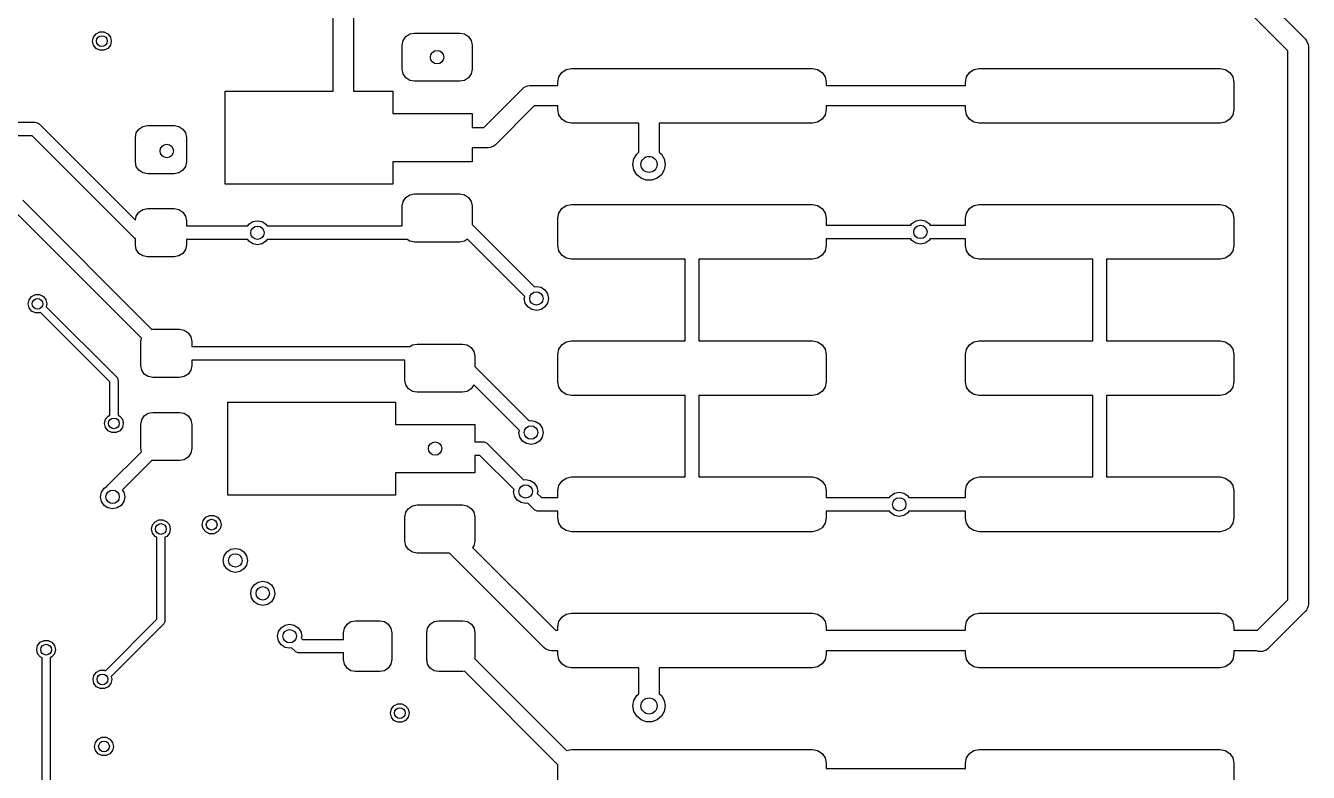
# Model space of a CAD drawing. Extents: x 0.05 to 3.89, y 0.04 to 4.21.
# Drawn here: x 2.936 to 3.878, y 2.258 to 2.807 of the extents above; entities that cross this region are included whole.
import ezdxf

# ---------------------------------------------------------------- set-up
doc = ezdxf.new("R2010")
doc.units = 0
doc.header["$MEASUREMENT"] = 0
doc.layers.add('BLACK', color=7, linetype='CONTINUOUS')

msp = doc.modelspace()

# ---------------------------------------------------------------- linework, layer by layer
at = {"layer": 'BLACK', "linetype": 'CONTINUOUS'}
for p, q in [((3.7179, 2.95412), (3.87538, 2.79664)), ((3.86258, 2.78823), (3.70949, 2.94132)), ((3.16179, 2.75852), (3.16179, 2.85433)), ((3.17679, 2.85433), (3.17679, 2.75852)), ((2.98524, 2.79528), (2.98592, 2.79826)), ((2.98592, 2.79826), (2.98783, 2.80066)), ((2.98783, 2.80066), (2.99059, 2.80199)), ((2.99059, 2.80199), (2.99366, 2.80199)), ((2.99366, 2.80199), (2.99642, 2.80066)), ((2.99642, 2.80066), (2.99833, 2.79826)), ((2.99833, 2.79826), (2.99902, 2.79528)), ((3.21327, 2.79571), (3.21519, 2.79859)), ((3.21519, 2.79859), (3.21807, 2.80051)), ((3.21807, 2.80051), (3.22146, 2.80118)), ((3.22146, 2.80118), (3.25492, 2.80118)), ((3.25492, 2.80118), (3.25831, 2.80051)), ((3.25831, 2.80051), (3.26118, 2.79859)), ((3.26118, 2.79859), (3.26311, 2.79571)), ((3.87538, 2.79664), (3.87631, 2.79551)), ((2.98592, 2.79229), (2.98524, 2.79528)), ((2.98783, 2.78989), (2.98592, 2.79229)), ((2.99059, 2.78856), (2.98783, 2.78989)), ((2.99366, 2.78856), (2.99059, 2.78856)), ((2.99642, 2.78989), (2.99366, 2.78856)), ((2.99833, 2.79229), (2.99642, 2.78989)), ((2.99902, 2.79528), (2.99833, 2.79229)), ((3.2126, 2.79232), (3.21327, 2.79571)), ((3.2126, 2.77461), (3.2126, 2.79232)), ((3.26311, 2.79571), (3.26378, 2.79232)), ((3.26378, 2.79232), (3.26378, 2.77461)), ((3.86258, 2.385), (3.86258, 2.78823)), ((3.87631, 2.79551), (3.87743, 2.7928)), ((3.87743, 2.7928), (3.87758, 2.79134)), ((3.87758, 2.79134), (3.87758, 2.38189)), ((3.21327, 2.77122), (3.2126, 2.77461)), ((3.21519, 2.76834), (3.21327, 2.77122)), ((3.21807, 2.76642), (3.21519, 2.76834)), ((3.26118, 2.76834), (3.25831, 2.76642)), ((3.26311, 2.77122), (3.26118, 2.76834)), ((3.26378, 2.77461), (3.26311, 2.77122)), ((3.32677, 2.76516), (3.32754, 2.769)), ((3.32754, 2.769), (3.32971, 2.77226)), ((3.32971, 2.77226), (3.33297, 2.77443)), ((3.33297, 2.77443), (3.33681, 2.7752)), ((3.33681, 2.7752), (3.51358, 2.7752)), ((3.51358, 2.7752), (3.51742, 2.77443)), ((3.51742, 2.77443), (3.52068, 2.77226)), ((3.52068, 2.77226), (3.52286, 2.769)), ((3.52286, 2.769), (3.52362, 2.76516)), ((3.62598, 2.76516), (3.62675, 2.769)), ((3.62675, 2.769), (3.62892, 2.77226)), ((3.62892, 2.77226), (3.63218, 2.77443)), ((3.63218, 2.77443), (3.63602, 2.7752)), ((3.63602, 2.7752), (3.8128, 2.7752)), ((3.8128, 2.7752), (3.81664, 2.77443)), ((3.81664, 2.77443), (3.81989, 2.77226)), ((3.81989, 2.77226), (3.82207, 2.769)), ((3.82207, 2.769), (3.82283, 2.76516)), ((3.08268, 2.6903), (3.08268, 2.75852)), ((3.08268, 2.75852), (3.16179, 2.75852)), ((3.17679, 2.75852), (3.20571, 2.75852)), ((3.20571, 2.75852), (3.20571, 2.74213)), ((3.22146, 2.76575), (3.21807, 2.76642)), ((3.25492, 2.76575), (3.22146, 2.76575)), ((3.25831, 2.76642), (3.25492, 2.76575)), ((3.27248, 2.73191), (3.301, 2.76042)), ((3.301, 2.76042), (3.30213, 2.76135)), ((3.30213, 2.76135), (3.30484, 2.76247)), ((3.30484, 2.76247), (3.3063, 2.76262)), ((3.3063, 2.76262), (3.32677, 2.76262)), ((3.32677, 2.76262), (3.32677, 2.76516)), ((3.52362, 2.76516), (3.52362, 2.76262)), ((3.52362, 2.76262), (3.62598, 2.76262)), ((3.62598, 2.76262), (3.62598, 2.76516)), ((3.82283, 2.76516), (3.82283, 2.74508)), ((3.20571, 2.74213), (3.26378, 2.74213)), ((3.26378, 2.74213), (3.26378, 2.73191)), ((3.30941, 2.74762), (3.28089, 2.71911)), ((3.32677, 2.74762), (3.30941, 2.74762)), ((3.32677, 2.74508), (3.32677, 2.74762)), ((3.32754, 2.74124), (3.32677, 2.74508)), ((3.32971, 2.73798), (3.32754, 2.74124)), ((3.52286, 2.74124), (3.52068, 2.73798)), ((3.52362, 2.74508), (3.52286, 2.74124)), ((3.62598, 2.74762), (3.52362, 2.74762)), ((3.52362, 2.74762), (3.52362, 2.74508)), ((3.62598, 2.74508), (3.62598, 2.74762)), ((3.62675, 2.74124), (3.62598, 2.74508)), ((3.62892, 2.73798), (3.62675, 2.74124)), ((3.82207, 2.74124), (3.81989, 2.73798)), ((3.82283, 2.74508), (3.82207, 2.74124)), ((2.8575, 2.73571), (2.94291, 2.73571)), ((2.94291, 2.73571), (2.94389, 2.73561)), ((2.94389, 2.73561), (2.94389, 2.73561)), ((2.94389, 2.73561), (2.94464, 2.7353)), ((2.94464, 2.7353), (2.94569, 2.73487)), ((2.94569, 2.73487), (2.94569, 2.73487)), ((2.94569, 2.73487), (2.94645, 2.73424)), ((2.94645, 2.73424), (3.01683, 2.66387)), ((3.01741, 2.7278), (3.01933, 2.73067)), ((3.01933, 2.73067), (3.0222, 2.73259)), ((3.0222, 2.73259), (3.02559, 2.73327)), ((3.02559, 2.73327), (3.04528, 2.73327)), ((3.04528, 2.73327), (3.04867, 2.73259)), ((3.04867, 2.73259), (3.05154, 2.73067)), ((3.05154, 2.73067), (3.05346, 2.7278)), ((3.26378, 2.73191), (3.27248, 2.73191)), ((3.33297, 2.7358), (3.32971, 2.73798)), ((3.33681, 2.73504), (3.33297, 2.7358)), ((3.3862, 2.73504), (3.33681, 2.73504)), ((3.3862, 2.71362), (3.3862, 2.73504)), ((3.51358, 2.73504), (3.4012, 2.73504)), ((3.4012, 2.73504), (3.4012, 2.71362)), ((3.51742, 2.7358), (3.51358, 2.73504)), ((3.52068, 2.73798), (3.51742, 2.7358)), ((3.63218, 2.7358), (3.62892, 2.73798)), ((3.63602, 2.73504), (3.63218, 2.7358)), ((3.8128, 2.73504), (3.63602, 2.73504)), ((3.81664, 2.7358), (3.8128, 2.73504)), ((3.81989, 2.73798), (3.81664, 2.7358)), ((2.94084, 2.72571), (2.8575, 2.72571)), ((3.01556, 2.65099), (2.94084, 2.72571)), ((3.01673, 2.72441), (3.01741, 2.7278)), ((3.01673, 2.70669), (3.01673, 2.72441)), ((3.05346, 2.7278), (3.05413, 2.72441)), ((3.05413, 2.72441), (3.05413, 2.70669)), ((3.27559, 2.71691), (3.26378, 2.71691)), ((3.26378, 2.71691), (3.26378, 2.70669)), ((3.27705, 2.71705), (3.27559, 2.71691)), ((3.27976, 2.71817), (3.27705, 2.71705)), ((3.28089, 2.71911), (3.27976, 2.71817)), ((3.3826, 2.70876), (3.38465, 2.71232)), ((3.38465, 2.71232), (3.3862, 2.71362)), ((3.4012, 2.71362), (3.40275, 2.71232)), ((3.40275, 2.71232), (3.4048, 2.70876)), ((3.01741, 2.7033), (3.01673, 2.70669)), ((3.01933, 2.70043), (3.01741, 2.7033)), ((3.05346, 2.7033), (3.05154, 2.70043)), ((3.05413, 2.70669), (3.05346, 2.7033)), ((3.26378, 2.70669), (3.20571, 2.70669)), ((3.20571, 2.70669), (3.20571, 2.6903)), ((3.38189, 2.70472), (3.3826, 2.70876)), ((3.3826, 2.70068), (3.38189, 2.70472)), ((3.4048, 2.70876), (3.40551, 2.70472)), ((3.40551, 2.70472), (3.4048, 2.70068)), ((3.0222, 2.69851), (3.01933, 2.70043)), ((3.02559, 2.69783), (3.0222, 2.69851)), ((3.04528, 2.69783), (3.02559, 2.69783)), ((3.04867, 2.69851), (3.04528, 2.69783)), ((3.05154, 2.70043), (3.04867, 2.69851)), ((3.38465, 2.69713), (3.3826, 2.70068)), ((3.3878, 2.6945), (3.38465, 2.69713)), ((3.39165, 2.69309), (3.3878, 2.6945)), ((3.39575, 2.69309), (3.39165, 2.69309)), ((3.39961, 2.6945), (3.39575, 2.69309)), ((3.40275, 2.69713), (3.39961, 2.6945)), ((3.4048, 2.70068), (3.40275, 2.69713)), ((3.20571, 2.6903), (3.08268, 2.6903)), ((3.21807, 2.6824), (3.22146, 2.68307)), ((3.22146, 2.68307), (3.25492, 2.68307)), ((3.25492, 2.68307), (3.25831, 2.6824)), ((2.93405, 2.67834), (3.02886, 2.58353)), ((3.2126, 2.67421), (3.21327, 2.6776)), ((3.2126, 2.65953), (3.2126, 2.67421)), ((3.21327, 2.6776), (3.21519, 2.68048)), ((3.21519, 2.68048), (3.21807, 2.6824)), ((3.25831, 2.6824), (3.26118, 2.68048)), ((3.26118, 2.68048), (3.26311, 2.6776)), ((3.26311, 2.6776), (3.26378, 2.67421)), ((3.26378, 2.67421), (3.26378, 2.66061)), ((3.32971, 2.67226), (3.33297, 2.67443)), ((3.33297, 2.67443), (3.33681, 2.6752)), ((3.33681, 2.6752), (3.51358, 2.6752)), ((3.51358, 2.6752), (3.51742, 2.67443)), ((3.51742, 2.67443), (3.52068, 2.67226)), ((3.62892, 2.67226), (3.63218, 2.67443)), ((3.63218, 2.67443), (3.63602, 2.6752)), ((3.63602, 2.6752), (3.8128, 2.6752)), ((3.8128, 2.6752), (3.81664, 2.67443)), ((3.81664, 2.67443), (3.81989, 2.67226)), ((3.02113, 2.57711), (2.92844, 2.6698)), ((3.01683, 2.66387), (3.01741, 2.66678)), ((3.01741, 2.66678), (3.01933, 2.66965)), ((3.01933, 2.66965), (3.0222, 2.67157)), ((3.0222, 2.67157), (3.02559, 2.67224)), ((3.02559, 2.67224), (3.04528, 2.67224)), ((3.04528, 2.67224), (3.04867, 2.67157)), ((3.04867, 2.67157), (3.05154, 2.66965)), ((3.05154, 2.66965), (3.05346, 2.66678)), ((3.05346, 2.66678), (3.05413, 2.66339)), ((3.32677, 2.66516), (3.32754, 2.669)), ((3.32677, 2.64508), (3.32677, 2.66516)), ((3.32754, 2.669), (3.32971, 2.67226)), ((3.52068, 2.67226), (3.52286, 2.669)), ((3.52286, 2.669), (3.52362, 2.66516)), ((3.52362, 2.66516), (3.52362, 2.66012)), ((3.62598, 2.66516), (3.62675, 2.669)), ((3.62598, 2.66012), (3.62598, 2.66516)), ((3.62675, 2.669), (3.62892, 2.67226)), ((3.81989, 2.67226), (3.82207, 2.669)), ((3.82207, 2.669), (3.82283, 2.66516)), ((3.82283, 2.66516), (3.82283, 2.64508)), ((3.05413, 2.66339), (3.05413, 2.65953)), ((3.05413, 2.65953), (3.09919, 2.65953)), ((3.09919, 2.65953), (3.10004, 2.66079)), ((3.10004, 2.66079), (3.10291, 2.66271)), ((3.10291, 2.66271), (3.1063, 2.66339)), ((3.1063, 2.66339), (3.10969, 2.66271)), ((3.10969, 2.66271), (3.11256, 2.66079)), ((3.11256, 2.66079), (3.11341, 2.65953)), ((3.11341, 2.65953), (3.2126, 2.65953)), ((3.26378, 2.66061), (3.30953, 2.61486)), ((3.52362, 2.66012), (3.58581, 2.66012)), ((3.58581, 2.66012), (3.58665, 2.66138)), ((3.58665, 2.66138), (3.58952, 2.6633)), ((3.58952, 2.6633), (3.59291, 2.66398)), ((3.59291, 2.66398), (3.5963, 2.6633)), ((3.5963, 2.6633), (3.59918, 2.66138)), ((3.59918, 2.66138), (3.60002, 2.66012)), ((3.60002, 2.66012), (3.62598, 2.66012)), ((3.01632, 2.65037), (3.01556, 2.65099)), ((3.01673, 2.6502), (3.01632, 2.65037)), ((3.01632, 2.65037), (3.01632, 2.65037)), ((3.01673, 2.64567), (3.01673, 2.6502)), ((3.01741, 2.64228), (3.01673, 2.64567)), ((3.05413, 2.64567), (3.05346, 2.64228)), ((3.09919, 2.64953), (3.05413, 2.64953)), ((3.05413, 2.64953), (3.05413, 2.64567)), ((3.10004, 2.64826), (3.09919, 2.64953)), ((3.10291, 2.64634), (3.10004, 2.64826)), ((3.1063, 2.64567), (3.10291, 2.64634)), ((3.10969, 2.64634), (3.1063, 2.64567)), ((3.11256, 2.64826), (3.10969, 2.64634)), ((3.11341, 2.64953), (3.11256, 2.64826)), ((3.21625, 2.64953), (3.11341, 2.64953)), ((3.21807, 2.64831), (3.21625, 2.64953)), ((3.22146, 2.64764), (3.21807, 2.64831)), ((3.25492, 2.64764), (3.22146, 2.64764)), ((3.25831, 2.64831), (3.25492, 2.64764)), ((3.26049, 2.64977), (3.25831, 2.64831)), ((3.30246, 2.60779), (3.26049, 2.64977)), ((3.52362, 2.65012), (3.52362, 2.64508)), ((3.58581, 2.65012), (3.52362, 2.65012)), ((3.58665, 2.64885), (3.58581, 2.65012)), ((3.58952, 2.64693), (3.58665, 2.64885)), ((3.59291, 2.64626), (3.58952, 2.64693)), ((3.5963, 2.64693), (3.59291, 2.64626)), ((3.59918, 2.64885), (3.5963, 2.64693)), ((3.60002, 2.65012), (3.59918, 2.64885)), ((3.62598, 2.65012), (3.60002, 2.65012)), ((3.62598, 2.64508), (3.62598, 2.65012)), ((3.01933, 2.63941), (3.01741, 2.64228)), ((3.0222, 2.63749), (3.01933, 2.63941)), ((3.02559, 2.63681), (3.0222, 2.63749)), ((3.04528, 2.63681), (3.02559, 2.63681)), ((3.04867, 2.63749), (3.04528, 2.63681)), ((3.05154, 2.63941), (3.04867, 2.63749)), ((3.05346, 2.64228), (3.05154, 2.63941)), ((3.32754, 2.64124), (3.32677, 2.64508)), ((3.32971, 2.63798), (3.32754, 2.64124)), ((3.33297, 2.6358), (3.32971, 2.63798)), ((3.52068, 2.63798), (3.51742, 2.6358)), ((3.52286, 2.64124), (3.52068, 2.63798)), ((3.52362, 2.64508), (3.52286, 2.64124)), ((3.62675, 2.64124), (3.62598, 2.64508)), ((3.62892, 2.63798), (3.62675, 2.64124)), ((3.63218, 2.6358), (3.62892, 2.63798)), ((3.81989, 2.63798), (3.81664, 2.6358)), ((3.82207, 2.64124), (3.81989, 2.63798)), ((3.82283, 2.64508), (3.82207, 2.64124)), ((3.33681, 2.63504), (3.33297, 2.6358)), ((3.4202, 2.63504), (3.33681, 2.63504)), ((3.4202, 2.5752), (3.4202, 2.63504)), ((3.51358, 2.63504), (3.4302, 2.63504)), ((3.4302, 2.63504), (3.4302, 2.5752)), ((3.51742, 2.6358), (3.51358, 2.63504)), ((3.63602, 2.63504), (3.63218, 2.6358)), ((3.71941, 2.63504), (3.63602, 2.63504)), ((3.71941, 2.5752), (3.71941, 2.63504)), ((3.8128, 2.63504), (3.72941, 2.63504)), ((3.72941, 2.63504), (3.72941, 2.5752)), ((3.81664, 2.6358), (3.8128, 2.63504)), ((2.93867, 2.60535), (2.94059, 2.60775)), ((2.94059, 2.60775), (2.94335, 2.60908)), ((2.94335, 2.60908), (2.94642, 2.60908)), ((2.94642, 2.60908), (2.94918, 2.60775)), ((2.94918, 2.60775), (2.95109, 2.60535)), ((3.30217, 2.6063), (3.30246, 2.60779)), ((3.30953, 2.61486), (3.31102, 2.61516)), ((3.31102, 2.61516), (3.31441, 2.61448)), ((3.31441, 2.61448), (3.31729, 2.61256)), ((3.31729, 2.61256), (3.31921, 2.60969)), ((3.31921, 2.60969), (3.31988, 2.6063)), ((2.93799, 2.60236), (2.93867, 2.60535)), ((2.93867, 2.59937), (2.93799, 2.60236)), ((2.94059, 2.59698), (2.93867, 2.59937)), ((2.95109, 2.60535), (2.95177, 2.60236)), ((2.95177, 2.60236), (2.95128, 2.60021)), ((2.95128, 2.60021), (3.00311, 2.54838)), ((3.30284, 2.60291), (3.30217, 2.6063)), ((3.30476, 2.60004), (3.30284, 2.60291)), ((3.30763, 2.59812), (3.30476, 2.60004)), ((3.31729, 2.60004), (3.31441, 2.59812)), ((3.31921, 2.60291), (3.31729, 2.60004)), ((3.31988, 2.6063), (3.31921, 2.60291)), ((2.94335, 2.59565), (2.94059, 2.59698)), ((2.94642, 2.59565), (2.94335, 2.59565)), ((2.94705, 2.59595), (2.94642, 2.59565)), ((2.99798, 2.54502), (2.94705, 2.59595)), ((3.31102, 2.59744), (3.30763, 2.59812)), ((3.31441, 2.59812), (3.31102, 2.59744)), ((3.02886, 2.58353), (3.02953, 2.58366)), ((3.02953, 2.58366), (3.04921, 2.58366)), ((3.04921, 2.58366), (3.0526, 2.58299)), ((3.0526, 2.58299), (3.05548, 2.58107)), ((3.05548, 2.58107), (3.0574, 2.57819)), ((3.02067, 2.5748), (3.02113, 2.57711)), ((3.02067, 2.55709), (3.02067, 2.5748)), ((3.0574, 2.57819), (3.05807, 2.5748)), ((3.05807, 2.5748), (3.05807, 2.57094)), ((3.05807, 2.57094), (3.21822, 2.57094)), ((3.21822, 2.57094), (3.22004, 2.57216)), ((3.22004, 2.57216), (3.22343, 2.57283)), ((3.22343, 2.57283), (3.25689, 2.57283)), ((3.25689, 2.57283), (3.26028, 2.57216)), ((3.26028, 2.57216), (3.26315, 2.57024)), ((3.26315, 2.57024), (3.26507, 2.56737)), ((3.32754, 2.569), (3.32971, 2.57226)), ((3.32971, 2.57226), (3.33297, 2.57443)), ((3.33297, 2.57443), (3.33681, 2.5752)), ((3.33681, 2.5752), (3.4202, 2.5752)), ((3.4302, 2.5752), (3.51358, 2.5752)), ((3.51358, 2.5752), (3.51742, 2.57443)), ((3.51742, 2.57443), (3.52068, 2.57226)), ((3.52068, 2.57226), (3.52286, 2.569)), ((3.62675, 2.569), (3.62892, 2.57226)), ((3.62892, 2.57226), (3.63218, 2.57443)), ((3.63218, 2.57443), (3.63602, 2.5752)), ((3.63602, 2.5752), (3.71941, 2.5752)), ((3.72941, 2.5752), (3.8128, 2.5752)), ((3.8128, 2.5752), (3.81664, 2.57443)), ((3.81664, 2.57443), (3.81989, 2.57226)), ((3.81989, 2.57226), (3.82207, 2.569)), ((3.21457, 2.56094), (3.05807, 2.56094)), ((3.05807, 2.56094), (3.05807, 2.55709)), ((3.21457, 2.54626), (3.21457, 2.56094)), ((3.26507, 2.56737), (3.26575, 2.56398)), ((3.26575, 2.56398), (3.26575, 2.55628)), ((3.32677, 2.56516), (3.32754, 2.569)), ((3.32677, 2.54508), (3.32677, 2.56516)), ((3.52286, 2.569), (3.52362, 2.56516)), ((3.52362, 2.56516), (3.52362, 2.54508)), ((3.62598, 2.56516), (3.62675, 2.569)), ((3.62598, 2.54508), (3.62598, 2.56516)), ((3.82207, 2.569), (3.82283, 2.56516)), ((3.82283, 2.56516), (3.82283, 2.54508)), ((3.02134, 2.5537), (3.02067, 2.55709)), ((3.02326, 2.55082), (3.02134, 2.5537)), ((3.0574, 2.5537), (3.05548, 2.55082)), ((3.05807, 2.55709), (3.0574, 2.5537)), ((3.26575, 2.55628), (3.3056, 2.51644)), ((2.99798, 2.52058), (2.99798, 2.54502)), ((3.00311, 2.54838), (3.00348, 2.54793)), ((3.00348, 2.54793), (3.00348, 2.54793)), ((3.00348, 2.54793), (3.00393, 2.54685)), ((3.00393, 2.54685), (3.00398, 2.54626)), ((3.00398, 2.54626), (3.00398, 2.52058)), ((3.02614, 2.5489), (3.02326, 2.55082)), ((3.02953, 2.54823), (3.02614, 2.5489)), ((3.04921, 2.54823), (3.02953, 2.54823)), ((3.0526, 2.5489), (3.04921, 2.54823)), ((3.05548, 2.55082), (3.0526, 2.5489)), ((3.21524, 2.54287), (3.21457, 2.54626)), ((3.21716, 2.54), (3.21524, 2.54287)), ((3.26505, 2.54284), (3.26315, 2.54)), ((3.29852, 2.50936), (3.26505, 2.54284)), ((3.32754, 2.54124), (3.32677, 2.54508)), ((3.52362, 2.54508), (3.52286, 2.54124)), ((3.62675, 2.54124), (3.62598, 2.54508)), ((3.82283, 2.54508), (3.82207, 2.54124)), ((3.22004, 2.53808), (3.21716, 2.54)), ((3.22343, 2.5374), (3.22004, 2.53808)), ((3.25689, 2.5374), (3.22343, 2.5374)), ((3.26028, 2.53808), (3.25689, 2.5374)), ((3.26315, 2.54), (3.26028, 2.53808)), ((3.32971, 2.53798), (3.32754, 2.54124)), ((3.33297, 2.5358), (3.32971, 2.53798)), ((3.33681, 2.53504), (3.33297, 2.5358)), ((3.4202, 2.53504), (3.33681, 2.53504)), ((3.4202, 2.4752), (3.4202, 2.53504)), ((3.51358, 2.53504), (3.4302, 2.53504)), ((3.4302, 2.53504), (3.4302, 2.4752)), ((3.51742, 2.5358), (3.51358, 2.53504)), ((3.52068, 2.53798), (3.51742, 2.5358)), ((3.52286, 2.54124), (3.52068, 2.53798)), ((3.62892, 2.53798), (3.62675, 2.54124)), ((3.63218, 2.5358), (3.62892, 2.53798)), ((3.63602, 2.53504), (3.63218, 2.5358)), ((3.71941, 2.53504), (3.63602, 2.53504)), ((3.71941, 2.4752), (3.71941, 2.53504)), ((3.8128, 2.53504), (3.72941, 2.53504)), ((3.72941, 2.53504), (3.72941, 2.4752)), ((3.81664, 2.5358), (3.8128, 2.53504)), ((3.81989, 2.53798), (3.81664, 2.5358)), ((3.82207, 2.54124), (3.81989, 2.53798)), ((3.08465, 2.46195), (3.08465, 2.53018)), ((3.08465, 2.53018), (3.20768, 2.53018)), ((3.20768, 2.53018), (3.20768, 2.51378)), ((2.99409, 2.51457), (2.99478, 2.51756)), ((2.99478, 2.51158), (2.99409, 2.51457)), ((2.99478, 2.51756), (2.99669, 2.51996)), ((2.99669, 2.51996), (2.99798, 2.52058)), ((3.00398, 2.52058), (3.00528, 2.51996)), ((3.00528, 2.51996), (3.00719, 2.51756)), ((3.00719, 2.51756), (3.00787, 2.51457)), ((3.00787, 2.51457), (3.00719, 2.51158)), ((3.02067, 2.51378), (3.02134, 2.51717)), ((3.02067, 2.49606), (3.02067, 2.51378)), ((3.02134, 2.51717), (3.02326, 2.52004)), ((3.02326, 2.52004), (3.02614, 2.52196)), ((3.02614, 2.52196), (3.02953, 2.52264)), ((3.02953, 2.52264), (3.04921, 2.52264)), ((3.04921, 2.52264), (3.0526, 2.52196)), ((3.0526, 2.52196), (3.05548, 2.52004)), ((3.05548, 2.52004), (3.0574, 2.51717)), ((3.0574, 2.51717), (3.05807, 2.51378)), ((3.05807, 2.51378), (3.05807, 2.49606)), ((3.20768, 2.51378), (3.26575, 2.51378)), ((3.26575, 2.51378), (3.26575, 2.50106)), ((3.3056, 2.51644), (3.30709, 2.51673)), ((3.30709, 2.51673), (3.31048, 2.51606)), ((3.31048, 2.51606), (3.31335, 2.51414)), ((3.31335, 2.51414), (3.31527, 2.51126)), ((2.99669, 2.50918), (2.99478, 2.51158)), ((2.99945, 2.50785), (2.99669, 2.50918)), ((3.00252, 2.50785), (2.99945, 2.50785)), ((3.00528, 2.50918), (3.00252, 2.50785)), ((3.00719, 2.51158), (3.00528, 2.50918)), ((3.29823, 2.50787), (3.29852, 2.50936)), ((3.2989, 2.50448), (3.29823, 2.50787)), ((3.30082, 2.50161), (3.2989, 2.50448)), ((3.31527, 2.50448), (3.31335, 2.50161)), ((3.31527, 2.51126), (3.31594, 2.50787)), ((3.31594, 2.50787), (3.31527, 2.50448)), ((3.02113, 2.49375), (3.02067, 2.49606)), ((3.05807, 2.49606), (3.0574, 2.49267)), ((3.26575, 2.50106), (3.27165, 2.50106)), ((3.27165, 2.50106), (3.27263, 2.50097)), ((3.27263, 2.50097), (3.27263, 2.50097)), ((3.27263, 2.50097), (3.27325, 2.50071)), ((3.27325, 2.50071), (3.27443, 2.50022)), ((3.27443, 2.50022), (3.27443, 2.50022)), ((3.27443, 2.50022), (3.27519, 2.4996)), ((3.27519, 2.4996), (3.30166, 2.47313)), ((3.3037, 2.49969), (3.30082, 2.50161)), ((3.30709, 2.49902), (3.3037, 2.49969)), ((3.31048, 2.49969), (3.30709, 2.49902)), ((3.31335, 2.50161), (3.31048, 2.49969)), ((2.99646, 2.46909), (3.02113, 2.49375)), ((3.02886, 2.48734), (3.00712, 2.4656)), ((3.02953, 2.4872), (3.02886, 2.48734)), ((3.04921, 2.4872), (3.02953, 2.4872)), ((3.0526, 2.48788), (3.04921, 2.4872)), ((3.05548, 2.4898), (3.0526, 2.48788)), ((3.0574, 2.49267), (3.05548, 2.4898)), ((3.26958, 2.49106), (3.26575, 2.49106)), ((3.26575, 2.49106), (3.26575, 2.47835)), ((3.29459, 2.46606), (3.26958, 2.49106)), ((3.26575, 2.47835), (3.20768, 2.47835)), ((3.20768, 2.47835), (3.20768, 2.46195)), ((2.99182, 2.46402), (2.99374, 2.46689)), ((2.99374, 2.46689), (2.99583, 2.46829)), ((2.99583, 2.46829), (2.99584, 2.46833)), ((2.99584, 2.46833), (2.99646, 2.46909)), ((2.99584, 2.46833), (2.99584, 2.46833)), ((3.30166, 2.47313), (3.30315, 2.47343)), ((3.30315, 2.47343), (3.30654, 2.47275)), ((3.30654, 2.47275), (3.30941, 2.47083)), ((3.30941, 2.47083), (3.31133, 2.46796)), ((3.31133, 2.46796), (3.31201, 2.46457)), ((3.32677, 2.46516), (3.32754, 2.469)), ((3.32754, 2.469), (3.32971, 2.47226)), ((3.32971, 2.47226), (3.33297, 2.47443)), ((3.33297, 2.47443), (3.33681, 2.4752)), ((3.33681, 2.4752), (3.4202, 2.4752)), ((3.4302, 2.4752), (3.51358, 2.4752)), ((3.51358, 2.4752), (3.51742, 2.47443)), ((3.51742, 2.47443), (3.52068, 2.47226)), ((3.52068, 2.47226), (3.52286, 2.469)), ((3.52286, 2.469), (3.52362, 2.46516)), ((3.62598, 2.46516), (3.62675, 2.469)), ((3.62675, 2.469), (3.62892, 2.47226)), ((3.62892, 2.47226), (3.63218, 2.47443)), ((3.63218, 2.47443), (3.63602, 2.4752)), ((3.63602, 2.4752), (3.71941, 2.4752)), ((3.72941, 2.4752), (3.8128, 2.4752)), ((3.8128, 2.4752), (3.81664, 2.47443)), ((3.81664, 2.47443), (3.81989, 2.47226)), ((3.81989, 2.47226), (3.82207, 2.469)), ((3.82207, 2.469), (3.82283, 2.46516)), ((2.99114, 2.46063), (2.99182, 2.46402)), ((2.99182, 2.45724), (2.99114, 2.46063)), ((2.99374, 2.45437), (2.99182, 2.45724)), ((3.00818, 2.45724), (3.00626, 2.45437)), ((3.00712, 2.4656), (3.00818, 2.46402)), ((3.00818, 2.46402), (3.00886, 2.46063)), ((3.00886, 2.46063), (3.00818, 2.45724)), ((3.20768, 2.46195), (3.08465, 2.46195)), ((3.29429, 2.46457), (3.29459, 2.46606)), ((3.29497, 2.46118), (3.29429, 2.46457)), ((3.29689, 2.4583), (3.29497, 2.46118)), ((3.29976, 2.45638), (3.29689, 2.4583)), ((3.31201, 2.46457), (3.31171, 2.46308)), ((3.31171, 2.46308), (3.31467, 2.46012)), ((3.31467, 2.46012), (3.32677, 2.46012)), ((3.32677, 2.46012), (3.32677, 2.46516)), ((3.52362, 2.46516), (3.52362, 2.46012)), ((3.52362, 2.46012), (3.57026, 2.46012)), ((3.57026, 2.46012), (3.57108, 2.46134)), ((3.57108, 2.46134), (3.57396, 2.46326)), ((3.57396, 2.46326), (3.57735, 2.46394)), ((3.57735, 2.46394), (3.58074, 2.46326)), ((3.58074, 2.46326), (3.58361, 2.46134)), ((3.58361, 2.46134), (3.58446, 2.46008)), ((3.58446, 2.46008), (3.62403, 2.46008)), ((3.62403, 2.46008), (3.62441, 2.46012)), ((3.62441, 2.46012), (3.62598, 2.46012)), ((3.62598, 2.46012), (3.62598, 2.46516)), ((3.82283, 2.46516), (3.82283, 2.44508)), ((2.99661, 2.45245), (2.99374, 2.45437)), ((3, 2.45177), (2.99661, 2.45245)), ((3.00339, 2.45245), (3, 2.45177)), ((3.00626, 2.45437), (3.00339, 2.45245)), ((3.21457, 2.44587), (3.21524, 2.44926)), ((3.21524, 2.44926), (3.21716, 2.45213)), ((3.21716, 2.45213), (3.22004, 2.45405)), ((3.22004, 2.45405), (3.22343, 2.45472)), ((3.22343, 2.45472), (3.25689, 2.45472)), ((3.25689, 2.45472), (3.26028, 2.45405)), ((3.26028, 2.45405), (3.26315, 2.45213)), ((3.26315, 2.45213), (3.26507, 2.44926)), ((3.26507, 2.44926), (3.26575, 2.44587)), ((3.30315, 2.45571), (3.29976, 2.45638)), ((3.30464, 2.45601), (3.30315, 2.45571)), ((3.30906, 2.45158), (3.30464, 2.45601)), ((3.30982, 2.45096), (3.30906, 2.45158)), ((3.31071, 2.45059), (3.30982, 2.45096)), ((3.30982, 2.45096), (3.30982, 2.45096)), ((3.31162, 2.45021), (3.31071, 2.45059)), ((3.3126, 2.45012), (3.31162, 2.45021)), ((3.31162, 2.45021), (3.31162, 2.45021)), ((3.32677, 2.45012), (3.3126, 2.45012)), ((3.32677, 2.44508), (3.32677, 2.45012)), ((3.57021, 2.45012), (3.52362, 2.45012)), ((3.52362, 2.45012), (3.52362, 2.44508)), ((3.57108, 2.44882), (3.57021, 2.45012)), ((3.57396, 2.4469), (3.57108, 2.44882)), ((3.58361, 2.44882), (3.58074, 2.4469)), ((3.58446, 2.45008), (3.58361, 2.44882)), ((3.62437, 2.45008), (3.58446, 2.45008)), ((3.62475, 2.45012), (3.62437, 2.45008)), ((3.62598, 2.45012), (3.62475, 2.45012)), ((3.62598, 2.44508), (3.62598, 2.45012)), ((3.02854, 2.43701), (3.02923, 2.44)), ((3.02923, 2.44), (3.03114, 2.44239)), ((3.03114, 2.44239), (3.0339, 2.44372)), ((3.0339, 2.44372), (3.03697, 2.44372)), ((3.03697, 2.44372), (3.03973, 2.44239)), ((3.03973, 2.44239), (3.04164, 2.44)), ((3.04164, 2.44), (3.04232, 2.43701)), ((3.06579, 2.44022), (3.06647, 2.44321)), ((3.06647, 2.43723), (3.06579, 2.44022)), ((3.06647, 2.44321), (3.06838, 2.4456)), ((3.06838, 2.4456), (3.07114, 2.44693)), ((3.07114, 2.44693), (3.07421, 2.44693)), ((3.07421, 2.44693), (3.07697, 2.4456)), ((3.07697, 2.4456), (3.07888, 2.44321)), ((3.07888, 2.44321), (3.07957, 2.44022)), ((3.07957, 2.44022), (3.07888, 2.43723)), ((3.21457, 2.42815), (3.21457, 2.44587)), ((3.26575, 2.44587), (3.26575, 2.42815)), ((3.32754, 2.44124), (3.32677, 2.44508)), ((3.32971, 2.43798), (3.32754, 2.44124)), ((3.52286, 2.44124), (3.52068, 2.43798)), ((3.52362, 2.44508), (3.52286, 2.44124)), ((3.57735, 2.44622), (3.57396, 2.4469)), ((3.58074, 2.4469), (3.57735, 2.44622)), ((3.62675, 2.44124), (3.62598, 2.44508)), ((3.62892, 2.43798), (3.62675, 2.44124)), ((3.82207, 2.44124), (3.81989, 2.43798)), ((3.82283, 2.44508), (3.82207, 2.44124)), ((3.02923, 2.43402), (3.02854, 2.43701)), ((3.03114, 2.43162), (3.02923, 2.43402)), ((3.03243, 2.431), (3.03114, 2.43162)), ((3.03243, 2.37073), (3.03243, 2.431)), ((3.03973, 2.43162), (3.03843, 2.431)), ((3.03843, 2.431), (3.03843, 2.36949)), ((3.04164, 2.43402), (3.03973, 2.43162)), ((3.04232, 2.43701), (3.04164, 2.43402)), ((3.06838, 2.43483), (3.06647, 2.43723)), ((3.07114, 2.4335), (3.06838, 2.43483)), ((3.07421, 2.4335), (3.07114, 2.4335)), ((3.07697, 2.43483), (3.07421, 2.4335)), ((3.07888, 2.43723), (3.07697, 2.43483)), ((3.33297, 2.4358), (3.32971, 2.43798)), ((3.33681, 2.43504), (3.33297, 2.4358)), ((3.51358, 2.43504), (3.33681, 2.43504)), ((3.51742, 2.4358), (3.51358, 2.43504)), ((3.52068, 2.43798), (3.51742, 2.4358)), ((3.63218, 2.4358), (3.62892, 2.43798)), ((3.63602, 2.43504), (3.63218, 2.4358)), ((3.8128, 2.43504), (3.63602, 2.43504)), ((3.81664, 2.4358), (3.8128, 2.43504)), ((3.81989, 2.43798), (3.81664, 2.4358)), ((3.08189, 2.41735), (3.08381, 2.42022)), ((3.08381, 2.42022), (3.08668, 2.42214)), ((3.08668, 2.42214), (3.09007, 2.42282)), ((3.09007, 2.42282), (3.09346, 2.42214)), ((3.09346, 2.42214), (3.09634, 2.42022)), ((3.09634, 2.42022), (3.09826, 2.41735)), ((3.21524, 2.42476), (3.21457, 2.42815)), ((3.21716, 2.42189), (3.21524, 2.42476)), ((3.22004, 2.41997), (3.21716, 2.42189)), ((3.22343, 2.41929), (3.22004, 2.41997)), ((3.26507, 2.42476), (3.26425, 2.42352)), ((3.26425, 2.42352), (3.32515, 2.36262)), ((3.26575, 2.42815), (3.26507, 2.42476)), ((3.08121, 2.41396), (3.08189, 2.41735)), ((3.08189, 2.41057), (3.08121, 2.41396)), ((3.08381, 2.4077), (3.08189, 2.41057)), ((3.09826, 2.41057), (3.09634, 2.4077)), ((3.09826, 2.41735), (3.09893, 2.41396)), ((3.09893, 2.41396), (3.09826, 2.41057)), ((3.24727, 2.41929), (3.22343, 2.41929)), ((3.31674, 2.34981), (3.24727, 2.41929)), ((3.08668, 2.40578), (3.08381, 2.4077)), ((3.09007, 2.4051), (3.08668, 2.40578)), ((3.09346, 2.40578), (3.09007, 2.4051)), ((3.09634, 2.4077), (3.09346, 2.40578)), ((3.10138, 2.38976), (3.10205, 2.39315)), ((3.10205, 2.39315), (3.10397, 2.39603)), ((3.10397, 2.39603), (3.10685, 2.39795)), ((3.10685, 2.39795), (3.11024, 2.39862)), ((3.11024, 2.39862), (3.11363, 2.39795)), ((3.11363, 2.39795), (3.1165, 2.39603)), ((3.1165, 2.39603), (3.11842, 2.39315)), ((3.11842, 2.39315), (3.11909, 2.38976)), ((3.10205, 2.38637), (3.10138, 2.38976)), ((3.10397, 2.3835), (3.10205, 2.38637)), ((3.10685, 2.38158), (3.10397, 2.3835)), ((3.1165, 2.3835), (3.11363, 2.38158)), ((3.11842, 2.38637), (3.1165, 2.3835)), ((3.11909, 2.38976), (3.11842, 2.38637)), ((3.8402, 2.36262), (3.86258, 2.385)), ((3.87758, 2.38189), (3.87743, 2.38043)), ((3.11024, 2.38091), (3.10685, 2.38158)), ((3.11363, 2.38158), (3.11024, 2.38091)), ((3.32971, 2.37226), (3.33297, 2.37443)), ((3.33297, 2.37443), (3.33681, 2.3752)), ((3.33681, 2.3752), (3.51358, 2.3752)), ((3.51358, 2.3752), (3.51742, 2.37443)), ((3.51742, 2.37443), (3.52068, 2.37226)), ((3.62892, 2.37226), (3.63218, 2.37443)), ((3.63218, 2.37443), (3.63602, 2.3752)), ((3.63602, 2.3752), (3.8128, 2.3752)), ((3.8128, 2.3752), (3.81664, 2.37443)), ((3.81664, 2.37443), (3.81989, 2.37226)), ((3.87538, 2.37659), (3.84782, 2.34903)), ((3.87631, 2.37772), (3.87538, 2.37659)), ((3.87695, 2.37925), (3.87631, 2.37772)), ((3.87743, 2.38043), (3.87695, 2.37925)), ((2.99469, 2.33299), (3.03243, 2.37073)), ((3.03755, 2.36737), (2.99892, 2.32873)), ((3.03793, 2.36782), (3.03755, 2.36737)), ((3.03838, 2.3689), (3.03793, 2.36782)), ((3.03843, 2.36949), (3.03838, 2.3689)), ((3.12174, 2.36166), (3.12366, 2.36453)), ((3.12366, 2.36453), (3.12653, 2.36645)), ((3.12653, 2.36645), (3.12992, 2.36713)), ((3.12992, 2.36713), (3.13331, 2.36645)), ((3.13331, 2.36645), (3.13618, 2.36453)), ((3.13618, 2.36453), (3.13811, 2.36166)), ((3.16949, 2.36083), (3.17016, 2.36422)), ((3.17016, 2.36422), (3.17208, 2.36709)), ((3.17208, 2.36709), (3.17496, 2.36901)), ((3.17496, 2.36901), (3.17835, 2.36969)), ((3.17835, 2.36969), (3.19606, 2.36969)), ((3.19606, 2.36969), (3.19945, 2.36901)), ((3.19945, 2.36901), (3.20233, 2.36709)), ((3.20233, 2.36709), (3.20425, 2.36422)), ((3.20425, 2.36422), (3.20492, 2.36083)), ((3.23051, 2.36083), (3.23119, 2.36422)), ((3.23119, 2.36422), (3.23311, 2.36709)), ((3.23311, 2.36709), (3.23598, 2.36901)), ((3.23598, 2.36901), (3.23937, 2.36969)), ((3.23937, 2.36969), (3.25709, 2.36969)), ((3.25709, 2.36969), (3.26048, 2.36901)), ((3.26048, 2.36901), (3.26335, 2.36709)), ((3.26335, 2.36709), (3.26527, 2.36422)), ((3.26527, 2.36422), (3.26594, 2.36083)), ((3.32677, 2.36516), (3.32754, 2.369)), ((3.32677, 2.36262), (3.32677, 2.36516)), ((3.32754, 2.369), (3.32971, 2.37226)), ((3.52068, 2.37226), (3.52286, 2.369)), ((3.52286, 2.369), (3.52362, 2.36516)), ((3.52362, 2.36516), (3.52362, 2.36262)), ((3.62598, 2.36516), (3.62675, 2.369)), ((3.62598, 2.36262), (3.62598, 2.36516)), ((3.62675, 2.369), (3.62892, 2.37226)), ((3.81989, 2.37226), (3.82207, 2.369)), ((3.82207, 2.369), (3.82283, 2.36516)), ((3.82283, 2.36516), (3.82283, 2.36262)), ((2.94497, 2.35141), (2.94689, 2.35381)), ((2.94689, 2.35381), (2.94965, 2.35514)), ((2.94965, 2.35514), (2.95271, 2.35514)), ((2.95271, 2.35514), (2.95548, 2.35381)), ((2.95548, 2.35381), (2.95739, 2.35141)), ((3.12106, 2.35827), (3.12174, 2.36166)), ((3.12174, 2.35488), (3.12106, 2.35827)), ((3.12366, 2.352), (3.12174, 2.35488)), ((3.13811, 2.36166), (3.13878, 2.35827)), ((3.13878, 2.35827), (3.13848, 2.35678)), ((3.13848, 2.35678), (3.13928, 2.35598)), ((3.13928, 2.35598), (3.16949, 2.35598)), ((3.16949, 2.35598), (3.16949, 2.36083)), ((3.20492, 2.36083), (3.20492, 2.34114)), ((3.23051, 2.34114), (3.23051, 2.36083)), ((3.26594, 2.36083), (3.26594, 2.34175)), ((3.32515, 2.36262), (3.32677, 2.36262)), ((3.52362, 2.36262), (3.62598, 2.36262)), ((3.82283, 2.36262), (3.8402, 2.36262)), ((2.94429, 2.34843), (2.94497, 2.35141)), ((2.94497, 2.34544), (2.94429, 2.34843)), ((2.94689, 2.34304), (2.94497, 2.34544)), ((2.95739, 2.34544), (2.95548, 2.34304)), ((2.95739, 2.35141), (2.95807, 2.34843)), ((2.95807, 2.34843), (2.95739, 2.34544)), ((3.12653, 2.35008), (3.12366, 2.352)), ((3.12992, 2.34941), (3.12653, 2.35008)), ((3.13141, 2.34971), (3.12992, 2.34941)), ((3.13367, 2.34745), (3.13141, 2.34971)), ((3.13443, 2.34683), (3.13367, 2.34745)), ((3.13623, 2.34608), (3.13443, 2.34683)), ((3.1372, 2.34598), (3.13623, 2.34608)), ((3.13623, 2.34608), (3.13623, 2.34608)), ((3.16949, 2.34598), (3.1372, 2.34598)), ((3.16949, 2.34114), (3.16949, 2.34598)), ((3.31788, 2.34888), (3.31674, 2.34981)), ((3.32058, 2.34776), (3.31788, 2.34888)), ((3.32205, 2.34762), (3.32058, 2.34776)), ((3.32677, 2.34762), (3.32205, 2.34762)), ((3.32677, 2.34508), (3.32677, 2.34762)), ((3.32754, 2.34124), (3.32677, 2.34508)), ((3.52362, 2.34508), (3.52286, 2.34124)), ((3.62598, 2.34762), (3.52362, 2.34762)), ((3.52362, 2.34762), (3.52362, 2.34508)), ((3.62598, 2.34508), (3.62598, 2.34762)), ((3.62675, 2.34124), (3.62598, 2.34508)), ((3.82283, 2.34508), (3.82207, 2.34124)), ((3.8395, 2.34762), (3.82283, 2.34762)), ((3.82283, 2.34762), (3.82283, 2.34508)), ((3.84106, 2.34697), (3.8395, 2.34762)), ((3.84398, 2.34697), (3.84106, 2.34697)), ((3.84669, 2.34809), (3.84398, 2.34697)), ((3.84782, 2.34903), (3.84669, 2.34809)), ((2.94818, 2.34241), (2.94689, 2.34304)), ((2.94818, 2.08543), (2.94818, 2.34241)), ((2.95548, 2.34304), (2.95418, 2.34241)), ((2.95418, 2.34241), (2.95418, 2.08668)), ((3.17016, 2.33775), (3.16949, 2.34114)), ((3.17208, 2.33488), (3.17016, 2.33775)), ((3.17496, 2.33296), (3.17208, 2.33488)), ((3.20233, 2.33488), (3.19945, 2.33296)), ((3.20425, 2.33775), (3.20233, 2.33488)), ((3.20492, 2.34114), (3.20425, 2.33775)), ((3.23119, 2.33775), (3.23051, 2.34114)), ((3.23311, 2.33488), (3.23119, 2.33775)), ((3.23598, 2.33296), (3.23311, 2.33488)), ((3.26594, 2.34175), (3.33322, 2.27448)), ((3.32971, 2.33798), (3.32754, 2.34124)), ((3.33297, 2.3358), (3.32971, 2.33798)), ((3.33681, 2.33504), (3.33297, 2.3358)), ((3.3862, 2.33504), (3.33681, 2.33504)), ((3.3862, 2.31598), (3.3862, 2.33504)), ((3.51358, 2.33504), (3.4012, 2.33504)), ((3.4012, 2.33504), (3.4012, 2.31598)), ((3.51742, 2.3358), (3.51358, 2.33504)), ((3.52068, 2.33798), (3.51742, 2.3358)), ((3.52286, 2.34124), (3.52068, 2.33798)), ((3.62892, 2.33798), (3.62675, 2.34124)), ((3.63218, 2.3358), (3.62892, 2.33798)), ((3.63602, 2.33504), (3.63218, 2.3358)), ((3.8128, 2.33504), (3.63602, 2.33504)), ((3.81664, 2.3358), (3.8128, 2.33504)), ((3.81989, 2.33798), (3.81664, 2.3358)), ((3.82207, 2.34124), (3.81989, 2.33798)), ((2.98563, 2.32657), (2.98631, 2.32956)), ((2.98631, 2.32359), (2.98563, 2.32657)), ((2.98631, 2.32956), (2.98822, 2.33196)), ((2.98822, 2.33196), (2.99099, 2.33329)), ((2.99099, 2.33329), (2.99405, 2.33329)), ((2.99405, 2.33329), (2.99469, 2.33299)), ((2.99941, 2.32657), (2.99873, 2.32359)), ((2.99892, 2.32873), (2.99941, 2.32657)), ((3.17835, 2.33228), (3.17496, 2.33296)), ((3.19606, 2.33228), (3.17835, 2.33228)), ((3.19945, 2.33296), (3.19606, 2.33228)), ((3.23937, 2.33228), (3.23598, 2.33296)), ((3.25709, 2.33228), (3.23937, 2.33228)), ((3.25822, 2.33251), (3.25709, 2.33228)), ((3.32677, 2.26396), (3.25822, 2.33251)), ((2.98822, 2.32119), (2.98631, 2.32359)), ((2.99099, 2.31986), (2.98822, 2.32119)), ((2.99405, 2.31986), (2.99099, 2.31986)), ((2.99682, 2.32119), (2.99405, 2.31986)), ((2.99873, 2.32359), (2.99682, 2.32119)), ((3.38465, 2.31468), (3.3862, 2.31598)), ((3.4012, 2.31598), (3.40275, 2.31468)), ((3.20458, 2.30486), (3.20649, 2.30726)), ((3.20649, 2.30726), (3.20925, 2.30859)), ((3.20925, 2.30859), (3.21232, 2.30859)), ((3.21232, 2.30859), (3.21508, 2.30726)), ((3.21508, 2.30726), (3.21699, 2.30486)), ((3.38189, 2.30709), (3.3826, 2.31113)), ((3.3826, 2.30305), (3.38189, 2.30709)), ((3.3826, 2.31113), (3.38465, 2.31468)), ((3.40275, 2.31468), (3.4048, 2.31113)), ((3.4048, 2.31113), (3.40551, 2.30709)), ((3.40551, 2.30709), (3.4048, 2.30305)), ((3.2039, 2.30187), (3.20458, 2.30486)), ((3.20458, 2.29888), (3.2039, 2.30187)), ((3.20649, 2.29648), (3.20458, 2.29888)), ((3.21699, 2.29888), (3.21508, 2.29648)), ((3.21699, 2.30486), (3.21768, 2.30187)), ((3.21768, 2.30187), (3.21699, 2.29888)), ((3.38465, 2.29949), (3.3826, 2.30305)), ((3.3878, 2.29686), (3.38465, 2.29949)), ((3.40275, 2.29949), (3.39961, 2.29686)), ((3.4048, 2.30305), (3.40275, 2.29949)), ((3.20925, 2.29515), (3.20649, 2.29648)), ((3.21232, 2.29515), (3.20925, 2.29515)), ((3.21508, 2.29648), (3.21232, 2.29515)), ((3.39165, 2.29546), (3.3878, 2.29686)), ((3.39575, 2.29546), (3.39165, 2.29546)), ((3.39961, 2.29686), (3.39575, 2.29546)), ((2.98681, 2.27736), (2.98749, 2.28035)), ((2.98749, 2.28035), (2.98941, 2.28275)), ((2.98941, 2.28275), (2.99217, 2.28408)), ((2.99217, 2.28408), (2.99523, 2.28408)), ((2.99523, 2.28408), (2.998, 2.28275)), ((2.998, 2.28275), (2.99991, 2.28035)), ((2.99991, 2.28035), (3.00059, 2.27736)), ((2.98749, 2.27437), (2.98681, 2.27736)), ((2.98941, 2.27198), (2.98749, 2.27437)), ((2.99217, 2.27065), (2.98941, 2.27198)), ((2.99523, 2.27065), (2.99217, 2.27065)), ((2.998, 2.27198), (2.99523, 2.27065)), ((2.99991, 2.27437), (2.998, 2.27198)), ((3.00059, 2.27736), (2.99991, 2.27437)), ((3.33322, 2.27448), (3.33681, 2.2752)), ((3.33681, 2.2752), (3.51358, 2.2752)), ((3.51358, 2.2752), (3.51742, 2.27443)), ((3.51742, 2.27443), (3.52068, 2.27226)), ((3.52068, 2.27226), (3.52286, 2.269)), ((3.52286, 2.269), (3.52362, 2.26516)), ((3.62598, 2.26516), (3.62675, 2.269)), ((3.62675, 2.269), (3.62892, 2.27226)), ((3.62892, 2.27226), (3.63218, 2.27443)), ((3.63218, 2.27443), (3.63602, 2.2752)), ((3.63602, 2.2752), (3.8128, 2.2752)), ((3.8128, 2.2752), (3.81664, 2.27443)), ((3.81664, 2.27443), (3.81989, 2.27226)), ((3.81989, 2.27226), (3.82207, 2.269)), ((3.82207, 2.269), (3.82283, 2.26516)), ((3.32677, 2.24508), (3.32677, 2.26396)), ((3.52362, 2.26516), (3.52362, 2.26112)), ((3.52362, 2.26112), (3.62598, 2.26112)), ((3.62598, 2.26112), (3.62598, 2.26516)), ((3.82283, 2.26516), (3.82283, 2.24508))]:
    msp.add_line(p, q, dxfattribs=at)
at = {"layer": 'BLACK'}
for centre, radius in [((2.99213, 2.79528), 0.00394), ((3.23819, 2.78346), 0.00492), ((3.03976, 2.71457), 0.00492), ((3.3937, 2.70472), 0.00591), ((3.1063, 2.65453), 0.00492), ((3.59291, 2.65512), 0.00492), ((3.31102, 2.6063), 0.00492), ((2.94488, 2.60236), 0.00394), ((3.00098, 2.51457), 0.00394), ((3.30709, 2.50787), 0.00492), ((3.23671, 2.49606), 0.00492), ((3.30315, 2.46457), 0.00492), ((3, 2.46063), 0.00492), ((3.57735, 2.45508), 0.00492), ((3.03543, 2.43701), 0.00394), ((3.07268, 2.44022), 0.00394), ((3.09007, 2.41396), 0.00492), ((3.11024, 2.38976), 0.00492), ((3.12992, 2.35827), 0.00492), ((2.95118, 2.34843), 0.00394), ((2.99252, 2.32657), 0.00394), ((3.3937, 2.30709), 0.00591), ((3.21079, 2.30187), 0.00394), ((2.9937, 2.27736), 0.00394)]:
    msp.add_circle(centre, radius, dxfattribs=at)

doc.saveas('drawing.dxf')
